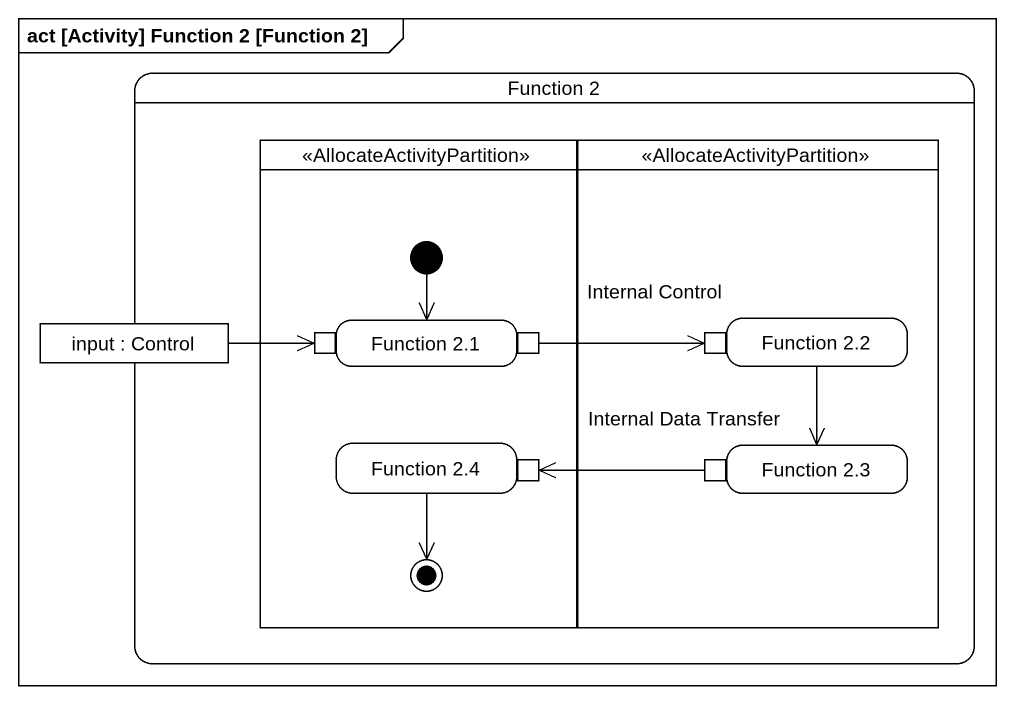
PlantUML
@startuml
mainframe act [Activity] Function 2 [Function 2]
hide empty description
state "Function 2" as Function_2 {
  state " " as lane1 <<AllocateActivityPartition>> {
    state "Function 2.1" as Function_2_1 {
      state pin1 <<inputPin>>
      state pin2 <<outputPin>>
    }
    state "Function 2.4" as Function_2_4 {
      state pin4 <<inputPin>>
    }
    [*] --> Function_2_1
    Function_2_4 --> [*]
  }
  state " " as lane2 <<AllocateActivityPartition>> {
    state "Function 2.2" as Function_2_2 {
      state pin3 <<inputPin>>
    }
    state "Function 2.3" as Function_2_3 {
      state pin5 <<outputPin>>
    }
  }
  state "input : Control" as input <<object>>
}
input -right-> pin1
pin2 -right-> pin3 : Internal Control
Function_2_2 --> Function_2_3
pin5 -left-> pin4 : Internal Data Transfer
@enduml
